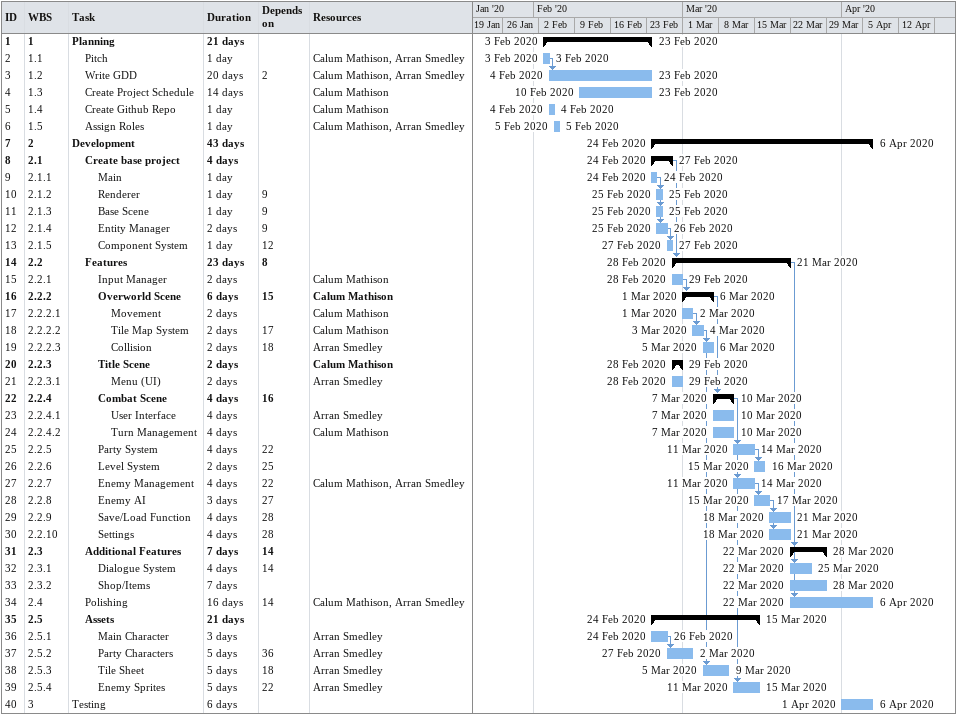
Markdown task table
| ID | WBS | Task | Duration | Start | Finish | Predecessors | Resources |
|---|---|---|---|---|---|---|---|
| 1 | 1 | **Planning** | 21d | 2020-02-03 | 2020-02-23 |  |  |
| 2 | 1.1 | Pitch | 1d | 2020-02-03 | 2020-02-03 |  | Calum Mathison, Arran Smedley |
| 3 | 1.2 | Write GDD | 20d | 2020-02-04 | 2020-02-23 | 2 | Calum Mathison, Arran Smedley |
| 4 | 1.3 | Create Project Schedule | 14d | 2020-02-10 | 2020-02-23 |  | Calum Mathison |
| 5 | 1.4 | Create Github Repo | 1d | 2020-02-04 | 2020-02-04 |  | Calum Mathison |
| 6 | 1.5 | Assign Roles | 1d | 2020-02-05 | 2020-02-05 |  | Calum Mathison, Arran Smedley |
| 7 | 2 | **Development** | 43d | 2020-02-24 | 2020-04-06 |  |  |
| 8 | 2.1 | **Create base project** | 4d | 2020-02-24 | 2020-02-27 |  |  |
| 9 | 2.1.1 | Main | 1d | 2020-02-24 | 2020-02-24 |  |  |
| 10 | 2.1.2 | Renderer | 1d | 2020-02-25 | 2020-02-25 | 9 |  |
| 11 | 2.1.3 | Base Scene | 1d | 2020-02-25 | 2020-02-25 | 9 |  |
| 12 | 2.1.4 | Entity Manager | 2d | 2020-02-25 | 2020-02-26 | 9 |  |
| 13 | 2.1.5 | Component System | 1d | 2020-02-27 | 2020-02-27 | 12 |  |
| 14 | 2.2 | **Features** | 23d | 2020-02-28 | 2020-03-21 | 8 |  |
| 15 | 2.2.1 | Input Manager | 2d | 2020-02-28 | 2020-02-29 |  | Calum Mathison |
| 16 | 2.2.2 | **Overworld Scene** | 6d | 2020-03-01 | 2020-03-06 | 15 | Calum Mathison |
| 17 | 2.2.2.1 | Movement | 2d | 2020-03-01 | 2020-03-02 |  | Calum Mathison |
| 18 | 2.2.2.2 | Tile Map System | 2d | 2020-03-03 | 2020-03-04 | 17 | Calum Mathison |
| 19 | 2.2.2.3 | Collision | 2d | 2020-03-05 | 2020-03-06 | 18 | Arran Smedley |
| 20 | 2.2.3 | **Title Scene** | 2d | 2020-02-28 | 2020-02-29 |  | Calum Mathison |
| 21 | 2.2.3.1 | Menu (UI) | 2d | 2020-02-28 | 2020-02-29 |  | Arran Smedley |
| 22 | 2.2.4 | **Combat Scene** | 4d | 2020-03-07 | 2020-03-10 | 16 |  |
| 23 | 2.2.4.1 | User Interface | 4d | 2020-03-07 | 2020-03-10 |  | Arran Smedley |
| 24 | 2.2.4.2 | Turn Management | 4d | 2020-03-07 | 2020-03-10 |  | Calum Mathison |
| 25 | 2.2.5 | Party System | 4d | 2020-03-11 | 2020-03-14 | 22 |  |
| 26 | 2.2.6 | Level System | 2d | 2020-03-15 | 2020-03-16 | 25 |  |
| 27 | 2.2.7 | Enemy Management | 4d | 2020-03-11 | 2020-03-14 | 22 | Calum Mathison, Arran Smedley |
| 28 | 2.2.8 | Enemy AI | 3d | 2020-03-15 | 2020-03-17 | 27 |  |
| 29 | 2.2.9 | Save/Load Function | 4d | 2020-03-18 | 2020-03-21 | 28 |  |
| 30 | 2.2.10 | Settings | 4d | 2020-03-18 | 2020-03-21 | 28 |  |
| 31 | 2.3 | **Additional Features** | 7d | 2020-03-22 | 2020-03-28 | 14 |  |
| 32 | 2.3.1 | Dialogue System | 4d | 2020-03-22 | 2020-03-25 | 14 |  |
| 33 | 2.3.2 | Shop/Items | 7d | 2020-03-22 | 2020-03-28 |  |  |
| 34 | 2.4 | Polishing | 16d | 2020-03-22 | 2020-04-06 | 14 | Calum Mathison, Arran Smedley |
| 35 | 2.5 | **Assets** | 21d | 2020-02-24 | 2020-03-15 |  |  |
| 36 | 2.5.1 | Main Character | 3d | 2020-02-24 | 2020-02-26 |  | Arran Smedley |
| 37 | 2.5.2 | Party Characters | 5d | 2020-02-27 | 2020-03-02 | 36 | Arran Smedley |
| 38 | 2.5.3 | Tile Sheet | 5d | 2020-03-05 | 2020-03-09 | 18 | Arran Smedley |
| 39 | 2.5.4 | Enemy Sprites | 5d | 2020-03-11 | 2020-03-15 | 22 | Arran Smedley |
| 40 | 3 | Testing | 6d | 2020-04-01 | 2020-04-06 |  |  |
